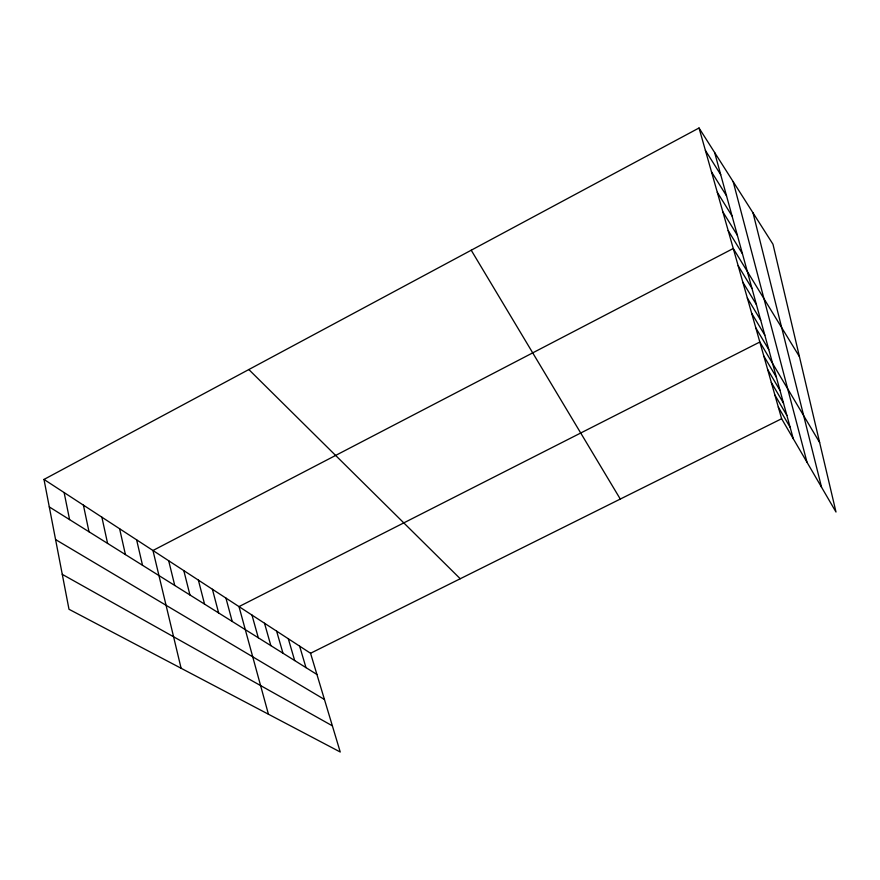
<?xml version="1.0" encoding="UTF-8"?>
<svg xmlns="http://www.w3.org/2000/svg" width="880" height="880" viewBox="0 0 880 880"><rect width="100%" height="100%" fill="white"/><g stroke="black" fill="none" stroke-linecap="round" stroke-linejoin="round"><path stroke-width="1.32" d="M44 479.435L310.552 653.268L340.241 752.004L68.992 609.268L44 479.435L699.028 127.996L772.981 244.233L836 512.028L781.627 418.737L699.028 127.996M310.552 653.268L781.627 418.737M62.271 574.354L332.365 725.824M55.572 539.572L324.445 699.468M49.291 506.913L316.932 674.487M248.82 369.534L460.24 578.743M705.397 150.436L720.709 174.68M711.48 171.842L726.528 195.833M717.299 192.302L732.072 216.029M722.854 211.86L737.374 235.323M728.167 230.571L742.445 253.781M799.425 356.631L733.26 248.501L152.966 550.495L181.104 668.261M738.144 265.694L751.96 288.387M742.83 282.194L756.426 304.623M747.329 298.034L760.705 320.221M751.663 313.269L764.83 335.203M755.821 327.921L768.779 349.602M471.218 250.217L620.29 499.059M819.632 442.475L759.825 342.023L238.997 606.606L268.422 714.208M763.807 356.015L776.369 377.201M767.635 369.49L780.01 390.434M771.32 382.47L783.508 403.172M774.873 394.988L786.885 415.459M778.305 407.077L790.141 427.306M299.618 646.14L305.987 667.634M288.31 638.759L294.679 660.55M276.617 631.136L282.975 653.224M264.517 623.249L270.853 645.634M251.977 615.076L258.302 637.78M714.615 152.493L793.276 438.735M225.94 598.092L232.199 621.434M733.183 181.676L807.026 462.319M212.41 589.259L218.636 612.942M198.374 580.107L204.556 604.12M183.81 570.614L189.937 594.968M753.016 212.85L821.546 487.234M168.685 560.747L174.746 585.464M136.62 539.836L142.527 565.29M119.603 528.737L125.422 554.587M101.882 517.187L107.591 543.422M83.413 505.131L89.001 531.773M64.13 492.569L69.586 519.618"/></g></svg>
